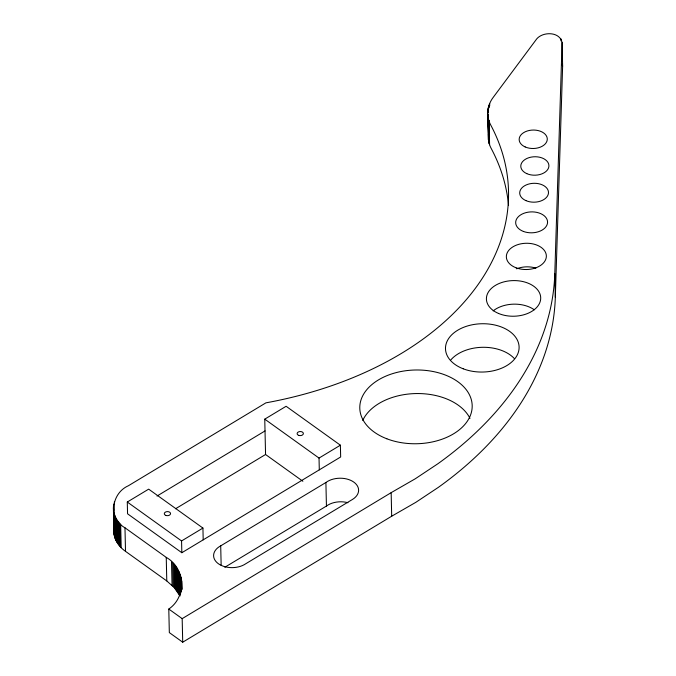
<?xml version="1.0" encoding="UTF-8"?>
<svg xmlns="http://www.w3.org/2000/svg" width="676" height="676" viewBox="0 0 676 676"><rect width="100%" height="100%" fill="white"/><g stroke="black" fill="none" stroke-linecap="round" stroke-linejoin="round"><path stroke-width="1.01" d="M555.326 297.229L554.793 273.67L562.094 42.571C559.922 31.552 543.073 31.417 536.769 38.845L493.362 97.175C488.165 103.859 486.103 113.12 489.052 121.181A55.035 36.107 -1.3 0 0 490.725 125.009A323.356 212.137 -1.3 0 1 265.921 402.845L128.381 485.757C111.447 493.15 107.839 518.331 124.975 527.787L166.245 557.387C185.342 568.085 186.948 596.663 168.789 609.042L169.33 632.601L182.714 642.2L391.691 516.219L415.791 502.352L438.31 487.388A433.857 284.638 -1.3 0 0 555.326 297.229L562.626 66.138L562.094 42.571M488.393 133.966L488.402 139.679L489.585 144.74A55.035 36.107 -1.3 0 0 491.258 148.568A323.356 212.137 -1.3 0 1 508.538 205.47M325.9 482.503L327.573 481.397A18.734 12.286 -1.3 0 1 353.911 482.182A18.734 12.286 -1.3 0 1 352.399 499.488L245.709 563.776A18.734 12.295 -1.3 0 1 218.399 563.742A18.734 12.295 -1.3 0 1 220.706 545.853L325.9 482.503L326.44 506.062L224.838 567.248M326.44 506.062L328.113 504.955A18.734 12.286 -1.3 0 1 347.954 502.724M302.873 481.253L265.558 454.5L264.755 419.154L286.117 406.276L340.391 445.197L340.662 456.976L181.836 552.723L127.561 513.802L127.291 502.023L148.661 489.145L202.927 528.066L203.197 539.845M157.026 496.04L265.026 430.933M175.557 508.758L265.558 454.5M181.836 552.723L181.565 540.944L202.927 528.066M319.292 469.854L319.03 458.075L340.391 445.197M182.714 642.2L182.174 618.641L391.159 492.652L415.25 478.794L437.769 463.829A433.857 284.638 -1.3 0 0 554.793 273.67M264.755 419.154L319.03 458.075M127.291 502.023L181.565 540.944M113.906 531.209C113.678 539.448 119.01 546.799 125.516 551.354L166.786 580.946L174.307 587.664L179.503 595.286L178.971 571.727M168.789 609.042L182.174 618.641M562.069 64.296L562.626 66.138M560.979 38.895L561.029 40.949M489.661 103.631L489.703 105.676M489.432 104.188L489.475 106.233M489.027 105.304L489.069 107.349M488.841 105.862L488.883 107.915M489.052 121.181L489.585 144.74M488.866 120.624L489.399 144.182M488.689 120.066L489.23 143.625M488.368 107.56L488.418 109.605M488.537 119.508L489.069 143.067M488.241 108.126L488.334 112.224M488.266 114.835L488.925 142.509M488.021 109.259L488.089 112.334M488.14 114.388L488.79 141.943M487.937 109.833L487.979 111.878M488.047 114.954L488.672 141.377M487.954 114.498L488.571 140.811M487.717 112.115L488.402 139.679M391.159 492.652L391.691 516.219M220.706 545.853L221.153 565.313M181.785 581.318L181.971 589.633M181.607 579.923L181.81 589.142M181.345 578.529L181.582 588.779M181.016 577.152L181.345 591.779M180.619 575.775L180.991 592.168M180.137 574.414L180.576 593.874M179.588 573.062L180.103 595.928M178.27 570.4L178.81 593.967M177.509 569.099L178.041 592.666M176.681 567.815L177.213 591.382M175.777 566.556L176.309 590.114M174.805 565.313L175.338 588.88M173.774 564.097L174.307 587.664M172.676 562.905L173.208 586.472M171.51 561.748L172.042 585.306M166.245 557.387L166.786 580.946M124.975 527.787L125.516 551.354M120.658 524.145L121.19 547.704M119.72 523.165L120.252 546.723M118.841 522.159L119.373 545.718M118.021 521.128L118.553 544.695M117.269 520.081L117.801 543.648M116.576 519.016L117.109 542.575M115.951 517.934L116.483 541.493M115.393 516.827L115.926 540.394M114.903 515.712L115.435 539.279M114.362 501.845L114.413 503.89M114.472 514.588L115.013 538.147M114.117 513.447L114.65 537.006M113.762 504.152L113.898 510.295M113.56 505.318L114.362 535.865M113.433 506.485L114.143 534.708M113.374 507.651L113.999 533.541M362.733 420.438A56.209 36.876 -1.3 0 1 415.985 393.559A56.209 36.876 -1.3 0 1 469.989 418.376M450.96 359.767A36.825 24.159 -1.3 0 1 514.335 358.542M493.176 310.875A27.158 17.821 -1.3 0 1 534.277 309.794M516.616 268.82A20.01 13.131 -1.3 0 1 535.882 268.118M298.682 435.369A3.127 2.045 -1.3 0 0 303.372 433.536A3.127 2.045 -1.3 0 0 298.699 431.82A3.127 2.045 -1.3 0 0 298.682 435.369M165.73 515.382A3.127 2.045 -1.3 0 0 170.546 513.709A3.127 2.045 -1.3 0 0 166.017 511.833A3.127 2.045 -1.3 0 0 165.73 515.382M386.841 438.783A56.209 36.876 -1.3 0 0 472.178 406.952A56.209 36.876 -1.3 0 0 388.954 374.884A56.209 36.876 -1.3 0 0 386.841 438.783M463.195 368.792A36.825 24.159 -1.3 0 0 519.1 347.937A36.825 24.159 -1.3 0 0 464.581 326.939A36.825 24.159 -1.3 0 0 463.195 368.792M498.516 313.444A27.158 17.821 -1.3 0 0 540.656 299.189A27.158 17.821 -1.3 0 0 501.491 282.602A27.158 17.821 -1.3 0 0 498.516 313.444M515.881 267.721A20.01 13.131 -1.3 0 0 546.352 256.491A20.01 13.131 -1.3 0 0 516.81 244.974A20.01 13.131 -1.3 0 0 515.881 267.721M523.376 231.42A15.954 10.47 -1.3 0 0 547.568 222.336A15.954 10.47 -1.3 0 0 523.9 213.286A15.954 10.47 -1.3 0 0 523.376 231.42M525.928 200.62A14.39 9.439 -1.3 0 0 548.447 193.319A14.39 9.439 -1.3 0 0 527.939 184.286A14.39 9.439 -1.3 0 0 525.928 200.62M526.807 173.648A14.069 9.227 -1.3 0 0 548.87 166.583A14.069 9.227 -1.3 0 0 528.885 157.694A14.069 9.227 -1.3 0 0 526.807 173.648M525.176 146.946A14.069 9.227 -1.3 0 0 547.239 139.881A14.069 9.227 -1.3 0 0 527.263 130.992A14.069 9.227 -1.3 0 0 525.176 146.946"/></g></svg>
